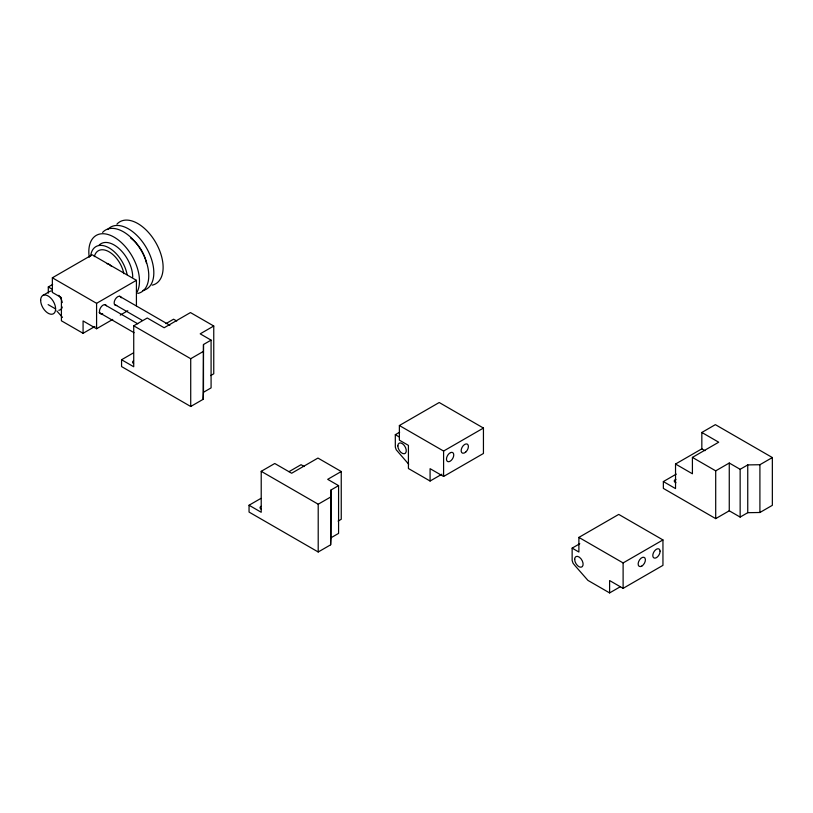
<?xml version="1.0" encoding="UTF-8"?>
<svg xmlns="http://www.w3.org/2000/svg" width="813" height="813" viewBox="0 0 813 813"><rect width="100%" height="100%" fill="white"/><g stroke="black" fill="none" stroke-linecap="round" stroke-linejoin="round"><path stroke-width="1.22" d="M663.357 481.57L663.357 488.4L715.704 518.623L729.261 510.798L740.145 517.078L747.747 512.688L759.911 512.495L772.35 505.32L772.35 457.546L715.369 424.65L701.832 432.465L701.832 448.847L675.532 464.03L675.532 488.593L663.357 481.57L676.284 474.111M701.832 432.465L718.712 442.211L692.412 457.394L692.412 473.786L675.532 464.03M715.704 518.623L715.704 470.849L692.412 457.394M729.261 510.798L729.261 463.024L740.145 469.304L747.747 464.914L759.911 464.721L772.35 457.546M740.145 517.078L740.145 469.304M747.747 512.688L747.747 464.914M759.911 512.495L759.911 464.721M203.148 399.315L203.484 344.509L211.085 340.129L211.085 387.892L203.484 392.283L203.148 399.315L190.72 406.49L121.564 366.572L121.564 359.742L133.413 352.903M330.637 544.812L330.972 490.015L338.574 485.625L338.574 533.399L330.972 537.779L330.637 544.812L318.208 551.986L249.052 512.068L249.052 505.239L260.902 498.399M94.918 326.47L83.078 333.3L61.412 320.8L61.412 297.639L52.357 292.416L52.357 277.792L92.194 254.794L136.421 280.322L136.421 305.739M48.292 293.158L48.292 286.959L52.662 284.438M42.845 295.444L49.756 291.45A10.579 6.108 60 0 1 51.31 290.973M52.357 277.792L96.584 303.32L136.421 280.322M83.078 333.3L83.078 320.942L96.584 328.747L112.733 319.418M120.273 315.068L127.814 310.718M121.564 359.742L133.728 366.765L133.728 325.82L147.275 318.005L164.155 327.751L190.455 312.568L213.758 326.013L213.758 373.787L210.628 375.596M165.903 323.635L173.576 319.204L176.736 321.033M213.758 326.013L200.201 333.838L211.085 340.129M133.728 325.82L190.72 358.716L203.148 351.541M249.052 505.239L261.217 512.271L261.217 471.316L274.764 463.501L291.643 473.247L317.944 458.065L341.247 471.52L341.247 519.283L338.117 521.092M289.011 471.662L301.064 464.701L304.225 466.53M430.087 481.032L408.421 468.522L408.421 445.372L399.376 440.148L399.376 425.524L439.213 402.516L483.44 428.055L483.44 453.471L443.593 476.469L430.087 468.674L430.087 481.032L441.937 474.192M408.685 464.203L396.226 449.792L395.311 447.069L395.311 434.691L399.681 432.17M341.247 471.52L327.69 479.345L338.574 485.625M261.217 471.316L318.208 504.212L330.637 497.038M399.376 425.524L443.593 451.052L483.44 428.055M609.608 592.911L587.941 580.401L574.994 565.635L573.053 563.226L572.139 560.513L572.139 548.125L578.886 552.027L578.886 537.403L618.734 514.405L662.951 539.934L662.951 565.35L623.114 588.358L609.608 580.553L609.608 592.911L620.37 586.701M572.139 548.125L579.781 543.714M715.704 470.849L729.261 463.024M578.886 537.403L623.114 562.931L662.951 539.934M701.832 448.847L704.993 450.676M395.311 434.691L399.173 436.916M119.602 296.298L169.866 325.312M114.826 304.57L142.143 320.342M104.979 304.875L137.753 323.798M99.105 312.517L134.074 332.7M48.292 286.959L52.154 289.194M48.13 304.611L55.609 308.93M56.819 310.932L62.479 317.395M623.114 562.931L623.114 588.358M443.593 451.052L443.593 476.469M330.972 490.015L330.972 537.779M318.208 504.212L318.208 551.986M203.484 344.509L203.484 392.283M190.72 358.716L190.72 406.49M96.584 303.32L96.584 328.747M675.949 482.698A3.343 1.931 0 0 1 674.282 481.032A3.343 1.931 0 0 1 675.949 479.365M261.034 509.04A3.343 1.931 0 0 1 261.034 506.306M133.545 363.543A3.343 1.931 0 0 1 133.545 360.809M90.65 256.125A26.27 15.162 60 0 1 107.966 247.294A26.27 15.162 60 0 1 127.123 274.631M94.328 256.634A21.494 12.408 60 0 1 109.084 251.806A21.494 12.408 60 0 1 123.84 273.676M98.861 245.414A26.27 15.162 60 0 1 119.674 249.144A26.27 15.162 60 0 1 132.722 277.152M89.237 257.315A35.823 20.681 60 0 1 117.966 239.713A35.823 20.681 60 0 1 136.584 292.965M106.94 263.697A6.209 3.587 60 0 1 111.33 266.288M116.95 224.134A35.823 20.681 60 0 1 155.7 242.437A35.823 20.681 60 0 1 152.183 285.16M107.662 229.49A35.823 20.681 60 0 1 146.411 247.802A35.823 20.681 60 0 1 142.895 290.515M130.741 238.138A26.27 15.162 60 0 1 146.543 263.422M102.59 232.416A35.823 20.681 60 0 1 141.35 250.729A35.823 20.681 60 0 1 137.824 293.442M106.442 305.739A5.132 2.967 -60 0 0 103.546 304.895L102.59 305.454A5.132 2.967 -60 0 0 99.501 310.881L99.511 311.968A5.132 2.967 -60 0 0 102.662 313.727M116.767 305.454A5.132 2.967 -60 0 1 115.243 299.296A5.132 2.967 -60 0 1 121.289 297.792M58.79 295.292A10.579 6.108 60 0 1 62.276 302.548M62.276 307.019A10.579 6.108 60 0 1 58.79 310.251M660.034 551.082L660.024 551.966A5.132 2.967 -60 0 1 656.243 557.748A5.132 2.967 -60 0 1 652.809 555.686A5.132 2.967 -60 0 1 656 549.537L656.945 548.999A5.132 2.967 -60 0 1 660.034 550.858L660.034 551.082M450.554 452.617L449.609 453.176A5.132 2.967 -60 0 0 446.51 458.613L446.52 459.701A5.132 2.967 -60 0 0 450.311 461.113A5.132 2.967 -60 0 0 453.745 455.087A5.132 2.967 -60 0 0 450.554 452.617M574.669 559.334A5.965 3.445 60 0 0 581 567.22A5.965 3.445 60 0 0 581 558.775A5.965 3.445 60 0 0 574.669 559.334M641.833 566.072A5.132 2.967 -60 0 0 644.892 557.962A5.132 2.967 -60 0 0 638.601 561.702A5.132 2.967 -60 0 0 641.833 566.072M397.842 445.9A5.965 3.445 60 0 0 404.173 453.776A5.965 3.445 60 0 0 404.173 445.341A5.965 3.445 60 0 0 397.842 445.9M465.666 452.13A5.132 2.967 -60 0 0 467.384 444.152A5.132 2.967 -60 0 0 461.286 449.437A5.132 2.967 -60 0 0 465.666 452.13M40.65 300.292A10.579 6.108 60 0 0 51.869 314.245A10.579 6.108 60 0 0 51.869 299.286A10.579 6.108 60 0 0 40.65 300.292"/></g></svg>
